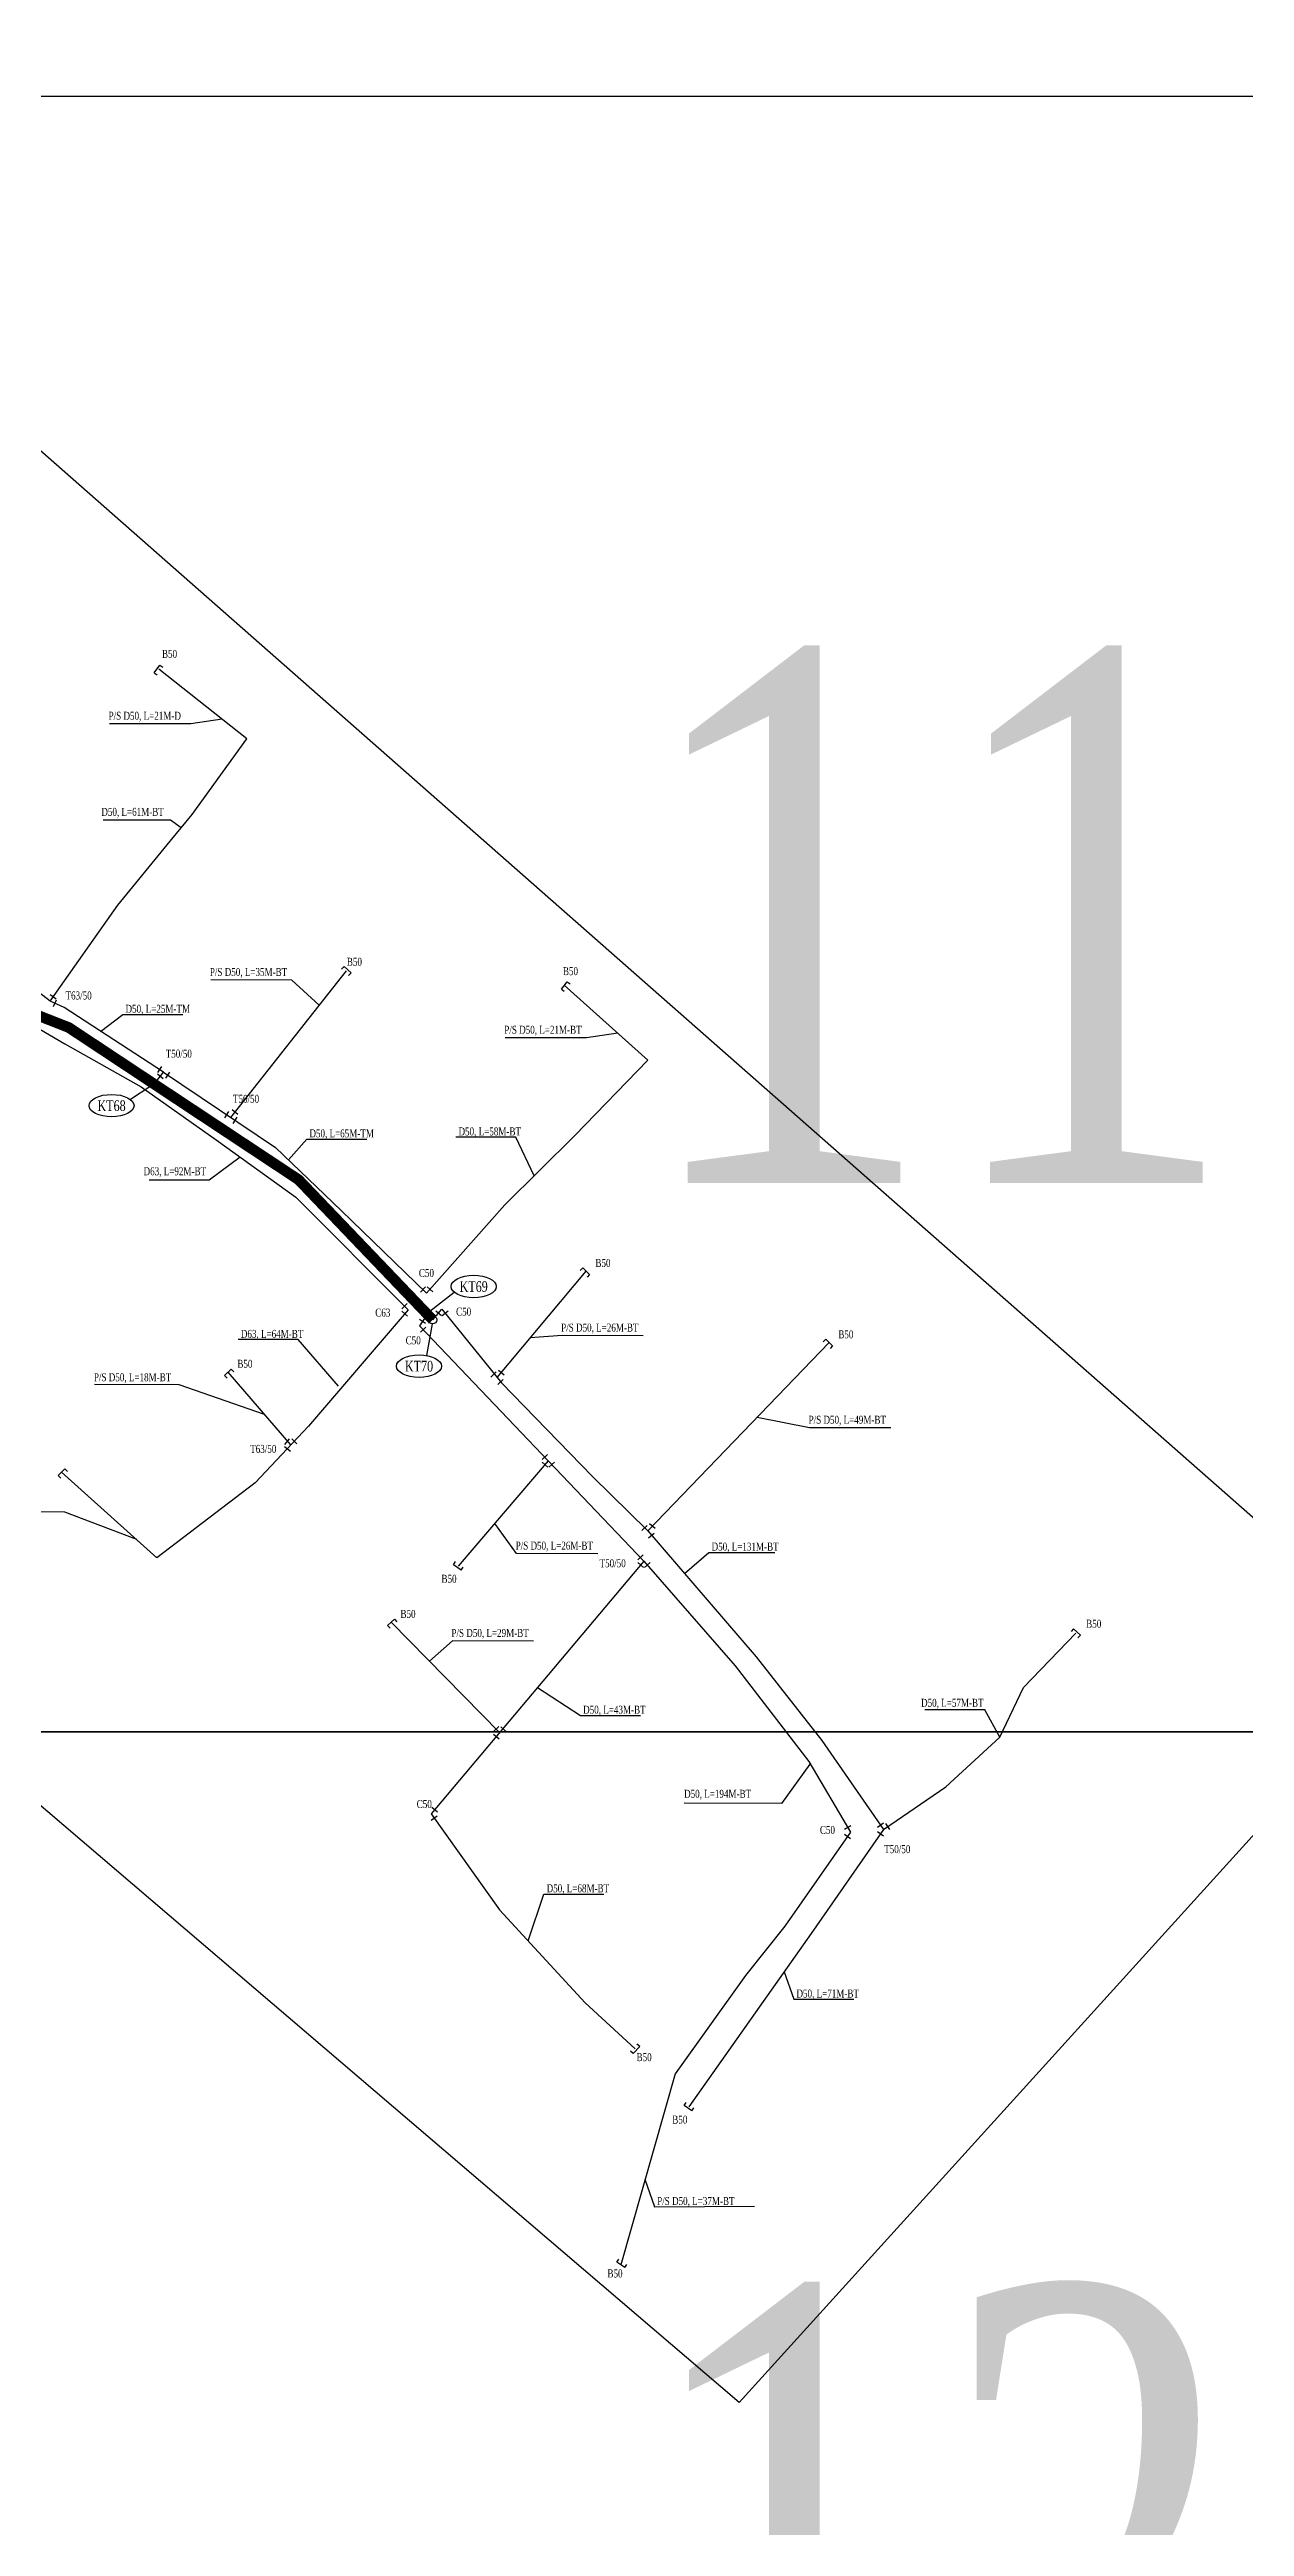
# Model space of a CAD drawing. Extents: x 549410 to 552487, y 2340860 to 2344743.
# Drawn here: x 551817 to 552041.1, y 2343261.5 to 2343725.8 of the extents above; entities that cross this region are included whole.
import ezdxf
from ezdxf.enums import TextEntityAlignment as Align

# ---------------------------------------------------------------- set-up
doc = ezdxf.new("R2010")
doc.units = 0
doc.header["$MEASUREMENT"] = 0
doc.linetypes.add('DASHED', pattern=[0.75, 0.5, -0.25])
for name, color, linetype in [('50', 2, 'Continuous'), ('63', 1, 'Continuous'), ('90', 5, 'DASHED'), ('ten dai khoi thuy', 210, 'Continuous'), ('Text D-L', 7, 'Continuous'), ('Text phu kien', 2, 'Continuous')]:
    doc.layers.add(name, color=color, linetype=linetype)
doc.styles.add('style1', font='VHTIME.TTF', dxfattribs={"width": 0.75})
doc.styles.add('Text', font='vntimeh.shx', dxfattribs={"width": 0.75, "bigfont": 'vn.shx'})
doc.styles.add('TextNode', font='vntimeh1.shx', dxfattribs={"width": 0.7, "bigfont": 'vn.shx'})
doc.linetypes.add('ZIGZAG', pattern='A,0.0001,-0.2,[131,ltypeshp.shx,S=0.2,R=0,X=-0.2,Y=0],-0.4,[131,ltypeshp.shx,S=0.2,R=180,X=0.2,Y=0],-0.2', length=0.8001)

# ---------------------------------------------------------------- blocks, each defined once
blk = doc.blocks.new('bit')
at = {"color": 3, "linetype": 'Continuous'}
for points in [[(-0.3, -0.88), (-0.3, 0.88)], [(-0.3, 0.88), (0.39, 0.88)], [(-0.3, -0.88), (0.39, -0.88)]]:
    blk.add_lwpolyline(points, dxfattribs=at)
blk = doc.blocks.new('pt')
at = {"color": 3, "linetype": 'Continuous'}
blk.add_line((0.96, -0.69), (0.96, 0.69), dxfattribs=at)
blk = doc.blocks.new('Daudai')
at = {"layer": 'ten dai khoi thuy', "color": 3}
blk.add_circle((0, 0), 0.75, dxfattribs=at)

msp = doc.modelspace()

# ---------------------------------------------------------------- linework, layer by layer
at = {"layer": '50'}
for points in [[(551829.87, 2343565.39), (551839.69, 2343577.39), (551843.79, 2343582.39), (551854.02, 2343596.61)], [(551817.19, 2343547.42), (551809.76, 2343553.1), (551800.89, 2343561.74), (551775.51, 2343587.29)], [(551817.19, 2343547.42), (551829.87, 2343565.39)], [(551851.05, 2343525.62), (551872.72, 2343553.11)], [(551838.44, 2343534.09), (551819.76, 2343546.22), (551817.19, 2343547.42)], [(551887.75, 2343492.69), (551902.42, 2343509.21), (551915.54, 2343522.26), (551929.2, 2343536.37)], [(551836.65, 2343531.89), (551838.44, 2343534.09)], [(551838.44, 2343534.09), (551859.41, 2343520.01), (551871.75, 2343508.19), (551887.75, 2343492.69)], [(551887.89, 2343488.72), (551886.44, 2343486.54)], [(551886.44, 2343486.54), (551928.5, 2343442.44)], [(551888.89, 2343487.67), (551890.62, 2343489.65)], [(551890.62, 2343489.65), (551901.77, 2343475.89), (551918.83, 2343458.32), (551929.25, 2343448.11), (551949.56, 2343424.48), (551961.83, 2343408.8), (551973.42, 2343392.13)], [(551928.5, 2343442.44), (551888.62, 2343395.06)], [(551928.5, 2343442.44), (551945.62, 2343422.83), (551959.43, 2343404.87), (551967.2, 2343391.63)], [(551973.42, 2343392.13), (551985.11, 2343400.15), (551995.21, 2343409.45), (551999.69, 2343418.74), (552009.49, 2343428.94)], [(551888.62, 2343395.06), (551901.43, 2343377.04), (551917.5, 2343359.62), (551926.88, 2343350.97)], [(551967.2, 2343391.63), (551954.89, 2343374.01), (551947.51, 2343364.75), (551934.33, 2343346.33)], [(551973.42, 2343392.13), (551959.84, 2343372.63), (551936.92, 2343340.1)]]:
    msp.add_lwpolyline(points, dxfattribs=at)
at = {"layer": '50', "color": 1}
for points in [[(551929.2, 2343536.37), (551913.56, 2343550.39)], [(551900.98, 2343476.86), (551917.68, 2343496.79)], [(551929.25, 2343448.11), (551963.23, 2343483.41)], [(551862.27, 2343464.22), (551850.56, 2343477.89)], [(551910.55, 2343461.26), (551893.65, 2343441.51)], [(551901.43, 2343410.28), (551881.13, 2343431)], [(551934.33, 2343346.33), (551934.33, 2343346.33), (551924.15, 2343310.51)]]:
    msp.add_lwpolyline(points, dxfattribs=at)
at = {"layer": '63', "linetype": 'ZIGZAG', "ltscale": 10}
msp.add_lwpolyline([(551621.78, 2343561.92), (551729.87, 2343725.84), (552072.79, 2343424.15), (551946.32, 2343284.72)], close=True, dxfattribs=at)
at = {"layer": '63'}
msp.add_lwpolyline([(551854.02, 2343596.61), (551837.56, 2343609.64)], dxfattribs=at)
at = {"layer": '63', "color": 6}
for points in [[(551814.18, 2343542.78), (551819.9, 2343539.44), (551834.2, 2343531.34), (551848.3, 2343521.4), (551863.24, 2343510.67), (551884.27, 2343489.55)], [(551884.27, 2343489.55), (551865.58, 2343467.75), (551855.6, 2343457.09), (551837.16, 2343443.08)], [(551837.16, 2343443.08), (551819.31, 2343459.13)], [(551833.4, 2343446.47), (551819.91, 2343451.64), (551802.18, 2343451.77)]]:
    msp.add_lwpolyline(points, dxfattribs=at)
at = {"layer": '90', "ltscale": 10, "const_width": 2}
msp.add_lwpolyline([(551572.38, 2343332.04), (551679.66, 2343528.58), (551705.25, 2343574.19), (551732.24, 2343615.12), (551754.79, 2343602.16), (551772.39, 2343587.67), (551814.03, 2343545.08), (551820.65, 2343542.48), (551863.75, 2343513.94), (551888.89, 2343487.67)], dxfattribs=at)
at = {"layer": 'DEFPOINTS'}
for points in [[(552220.91, 2343410.41), (551745.89, 2343410.41), (551745.89, 2343717.07), (552220.91, 2343717.07)], [(552220.91, 2343103.74), (551745.89, 2343103.74), (551745.89, 2343410.41), (552220.91, 2343410.41)]]:
    msp.add_lwpolyline(points, close=True, dxfattribs=at)
at = {"layer": 'ten dai khoi thuy', "color": 3, "linetype": 'ByBlock'}
for points in [[(551836.02, 2343531.48), (551832.2, 2343528.99)], [(551888.37, 2343489.3), (551892.9, 2343492.88)], [(551888.76, 2343486.94), (551887.72, 2343480.98)]]:
    msp.add_lwpolyline(points, dxfattribs=at)
for centre in [(551828.68, 2343527.83), (551896.57, 2343493.92), (551886.32, 2343478.99)]:
    msp.add_ellipse(centre, major_axis=(-4.22, 0), ratio=0.497929, dxfattribs=at)
at = {"layer": 'Text D-L', "color": 9}
for points in [[(551849.39, 2343600.27), (551843.51, 2343599.41), (551828.29, 2343599.42)], [(551841.74, 2343579.89), (551839.72, 2343581.37), (551827.12, 2343581.34)], [(551867.61, 2343546.64), (551862.49, 2343551.37), (551847.27, 2343551.39)], [(551826.63, 2343541.76), (551830.8, 2343544.91), (551842.05, 2343544.91)], [(551923.58, 2343541.41), (551917.7, 2343540.54), (551902.48, 2343540.56)], [(551852.81, 2343518.16), (551846.99, 2343513.86), (551835.74, 2343513.86)], [(551861.84, 2343517.68), (551865.27, 2343521.56), (551876.52, 2343521.56)], [(551907.9, 2343514.66), (551904.48, 2343521.92), (551893.23, 2343521.92)], [(551871.21, 2343475.25), (551863.67, 2343483.96), (551852.42, 2343483.96)], [(551913.14, 2343484.71), (551907.18, 2343484.27)], [(551928.37, 2343484.7), (551928.37, 2343484.7), (551913.14, 2343484.71)], [(551857.38, 2343469.92), (551841.36, 2343475.47), (551825.48, 2343475.55)], [(551959.55, 2343467.44), (551949.71, 2343469.37)], [(551974.77, 2343467.42), (551974.77, 2343467.42), (551959.55, 2343467.44)], [(551904.61, 2343443.85), (551900.51, 2343449.52)], [(551919.83, 2343443.83), (551919.83, 2343443.83), (551904.61, 2343443.85)], [(551936.1, 2343440.13), (551940.68, 2343444.08), (551953.05, 2343444.08)], [(551892.58, 2343427.47), (551888.27, 2343423.71)], [(551907.8, 2343427.45), (551907.8, 2343427.45), (551892.58, 2343427.47)], [(551908.56, 2343418.75), (551916.59, 2343413.5), (551927.84, 2343413.5)], [(551995.21, 2343409.45), (551992.41, 2343414.56), (551981.16, 2343414.56)], [(551959.6, 2343404.36), (551954.29, 2343396.99), (551936.02, 2343397.04)], [(551906.79, 2343371.22), (551909.75, 2343380.02), (551921, 2343380.02)], [(551954.77, 2343365.44), (551956.59, 2343360.29), (551967.84, 2343360.29)], [(551928.65, 2343326.54), (551930.47, 2343321.39), (551949.21, 2343321.53)]]:
    msp.add_lwpolyline(points, dxfattribs=at)

# ---------------------------------------------------------------- block references
at = {"layer": '50'}
for name, p, rotation in [('bit', (551837.44, 2343609.54), 324.6218756472941), ('bit', (551872.72, 2343553.11), 228.5489636599364), ('bit', (551913.8, 2343550.2), 321.2957572076944), ('pt', (551817.19, 2343547.42), 54.79498860258961), ('pt', (551817.19, 2343547.42), 335.0527982417393), ('pt', (551838.44, 2343534.09), 146.9922657526486), ('pt', (551838.44, 2343534.09), 230.815507267478), ('pt', (551838.44, 2343534.09), 326.1304390765283), ('pt', (551852.45, 2343527.4), 230.815507267478), ('pt', (551851.05, 2343525.62), 146.9922657526486), ('pt', (551851.05, 2343525.62), 326.1304390765283), ('bit', (551917.47, 2343496.58), 226.1503045503507), ('pt', (551884.27, 2343489.55), 134.8832954726351), ('pt', (551887.75, 2343492.69), 135.9157655693174), ('pt', (551887.75, 2343492.69), 48.39318313004224), ('pt', (551884.27, 2343489.55), 229.3900087014392), ('pt', (551886.44, 2343486.54), 56.43862890044713), ('pt', (551886.44, 2343486.54), 313.6416660160737), ('pt', (551890.62, 2343489.65), 228.8101039527907), ('pt', (551890.62, 2343489.65), 308.9979876053579), ('bit', (551963.02, 2343483.2), 226.1503045503507), ('bit', (551850.7, 2343477.61), 313.4247078483929), ('pt', (551900.98, 2343476.73), 133.6418180522128), ('pt', (551900.98, 2343476.73), 311.1121717311369), ('pt', (551902.39, 2343478.55), 229.9152901093148), ('pt', (551862.27, 2343464.22), 139.2352126988298), ('pt', (551862.27, 2343464.22), 231.2393389052376), ('pt', (551862.27, 2343464.22), 45.33957226266271), ('pt', (551910.55, 2343461.26), 133.6418180522128), ('bit', (551819.52, 2343458.91), 314.1979251450995), ('pt', (551910.55, 2343461.26), 229.9152901093148), ('pt', (551910.55, 2343461.26), 311.1121717311369), ('pt', (551929.25, 2343447.97), 133.6418180522128), ('pt', (551930.66, 2343449.79), 229.9152901093148), ('pt', (551928.5, 2343442.44), 133.6418180522128), ('pt', (551929.25, 2343447.97), 311.1121717311369), ('bit', (551893.65, 2343441.51), 54.82802362284544), ('pt', (551928.5, 2343442.44), 229.9152901093148), ('pt', (551928.5, 2343442.44), 311.1121717311369), ('bit', (551881.28, 2343430.73), 313.4247078483929), ('bit', (552009.49, 2343428.94), 226.1503045503508), ('pt', (551901.43, 2343410.28), 133.6418180522128), ('pt', (551901.55, 2343410.18), 47.70243663659541), ('pt', (551901.43, 2343410.28), 229.9152901093148), ('pt', (551888.62, 2343395.06), 305.4067587130278), ('pt', (551888.62, 2343395.06), 49.91544216002004), ('pt', (551967.2, 2343391.63), 120.3912943578433), ('pt', (551973.42, 2343392.13), 124.8126397536889), ('pt', (551973.42, 2343392.13), 34.43772091007708), ('pt', (551967.2, 2343391.63), 235.0839496951839), ('pt', (551973.42, 2343392.13), 235.153663354067), ('bit', (551926.88, 2343350.97), 137.3058504217884), ('bit', (551936.92, 2343340.1), 54.82802362284544), ('bit', (551924.32, 2343310.76), 56.27494470735568)]:
    msp.add_blockref(name, p, dxfattribs=dict(at, rotation=rotation))
at = {"layer": 'ten dai khoi thuy'}
for p in [(551836.65, 2343531.89), (551887.89, 2343488.72), (551888.89, 2343487.67)]:
    msp.add_blockref('Daudai', p, dxfattribs=at)

# ---------------------------------------------------------------- texts
at = {"layer": 'DEFPOINTS', "style": 'style1', "width": 0.75}
for s, p in [('11', (551983.4, 2343563.74)), ('12', (551983.4, 2343257.07))]:
    msp.add_text(s, height=100, dxfattribs=at).set_placement(p, align=Align.MIDDLE)
at = {"layer": 'ten dai khoi thuy', "color": 2, "style": 'TextNode', "width": 0.75}
for s, p in [('kt68', (551828.68, 2343527.83)), ('kt69', (551896.57, 2343493.92)), ('kt70', (551886.32, 2343478.99))]:
    msp.add_text(s, height=2, dxfattribs=at).set_placement(p, align=Align.MIDDLE)
at = {"layer": 'Text D-L', "color": 1, "style": 'Text', "width": 0.75}
for s, p in [('p/s D50, L=21m-D', (551828.12, 2343599.73)), ('D50, L=61m-bt', (551826.76, 2343581.71)), ('p/s D50, L=35m-bt', (551847.1, 2343551.69)), ('D50, L=25m-tm', (551831.3, 2343544.79)), ('p/s D50, L=21m-bt', (551902.31, 2343540.86)), ('D50, L=65m-tm', (551865.77, 2343521.44)), ('D50, L=58m-bt', (551893.73, 2343521.8)), ('D63, L=92m-bt', (551834.68, 2343514.33)), ('D63, L=64m-bt', (551852.92, 2343483.84)), ('p/s D50, L=26m-bt', (551912.97, 2343485.02)), ('p/s D50, L=18m-bt', (551825.36, 2343475.71)), ('p/s D50, L=49m-bt', (551959.37, 2343467.74)), ('p/s D50, L=26m-bt', (551904.44, 2343444.15)), ('D50, L=131m-bt', (551941.18, 2343443.96)), ('p/s D50, L=29m-bt', (551892.4, 2343427.77)), ('D50, L=57m-bt', (551980.45, 2343414.67)), ('D50, L=43m-bt', (551917.09, 2343413.38)), ('D50, L=194m-bt', (551936.02, 2343397.61)), ('D50, L=68m-bt', (551910.25, 2343379.9)), ('D50, L=71m-bt', (551957.09, 2343360.17)), ('p/s D50, L=37m-bt', (551930.97, 2343321.27))]:
    msp.add_text(s, height=1.5, dxfattribs=at).set_placement(p, align=Align.BOTTOM_LEFT)
at = {"layer": 'Text phu kien', "color": 4, "style": 'Text', "width": 0.75}
for s, p in [('B50', (551839.55, 2343612.53)), ('B50', (551874.21, 2343554.8)), ('B50', (551914.72, 2343553.05)), ('T63/50', (551822.5, 2343548.49)), ('T50/50', (551841.28, 2343537.58)), ('T50/50', (551853.89, 2343529.11)), ('C50', (551887.71, 2343496.46)), ('B50', (551920.81, 2343498.34)), ('C50', (551894.69, 2343489.22)), ('C63', (551879.53, 2343489.03)), ('B50', (551966.35, 2343484.96)), ('C50', (551885.24, 2343483.84)), ('B50', (551853.68, 2343479.43)), ('T63/50', (551857.12, 2343463.48)), ('B50', (551891.95, 2343439.13)), ('T50/50', (551922.63, 2343442.04)), ('B50', (551884.26, 2343432.54)), ('B50', (552012.83, 2343430.7)), ('C50', (551887.31, 2343396.9)), ('C50', (551962.9, 2343392.04)), ('T50/50', (551975.99, 2343388.44)), ('B50', (551928.53, 2343349.44)), ('B50', (551935.22, 2343337.73)), ('B50', (551923.07, 2343308.89))]:
    msp.add_text(s, height=1.5, dxfattribs=at).set_placement(p, align=Align.MIDDLE_CENTER)

doc.saveas('drawing.dxf')
